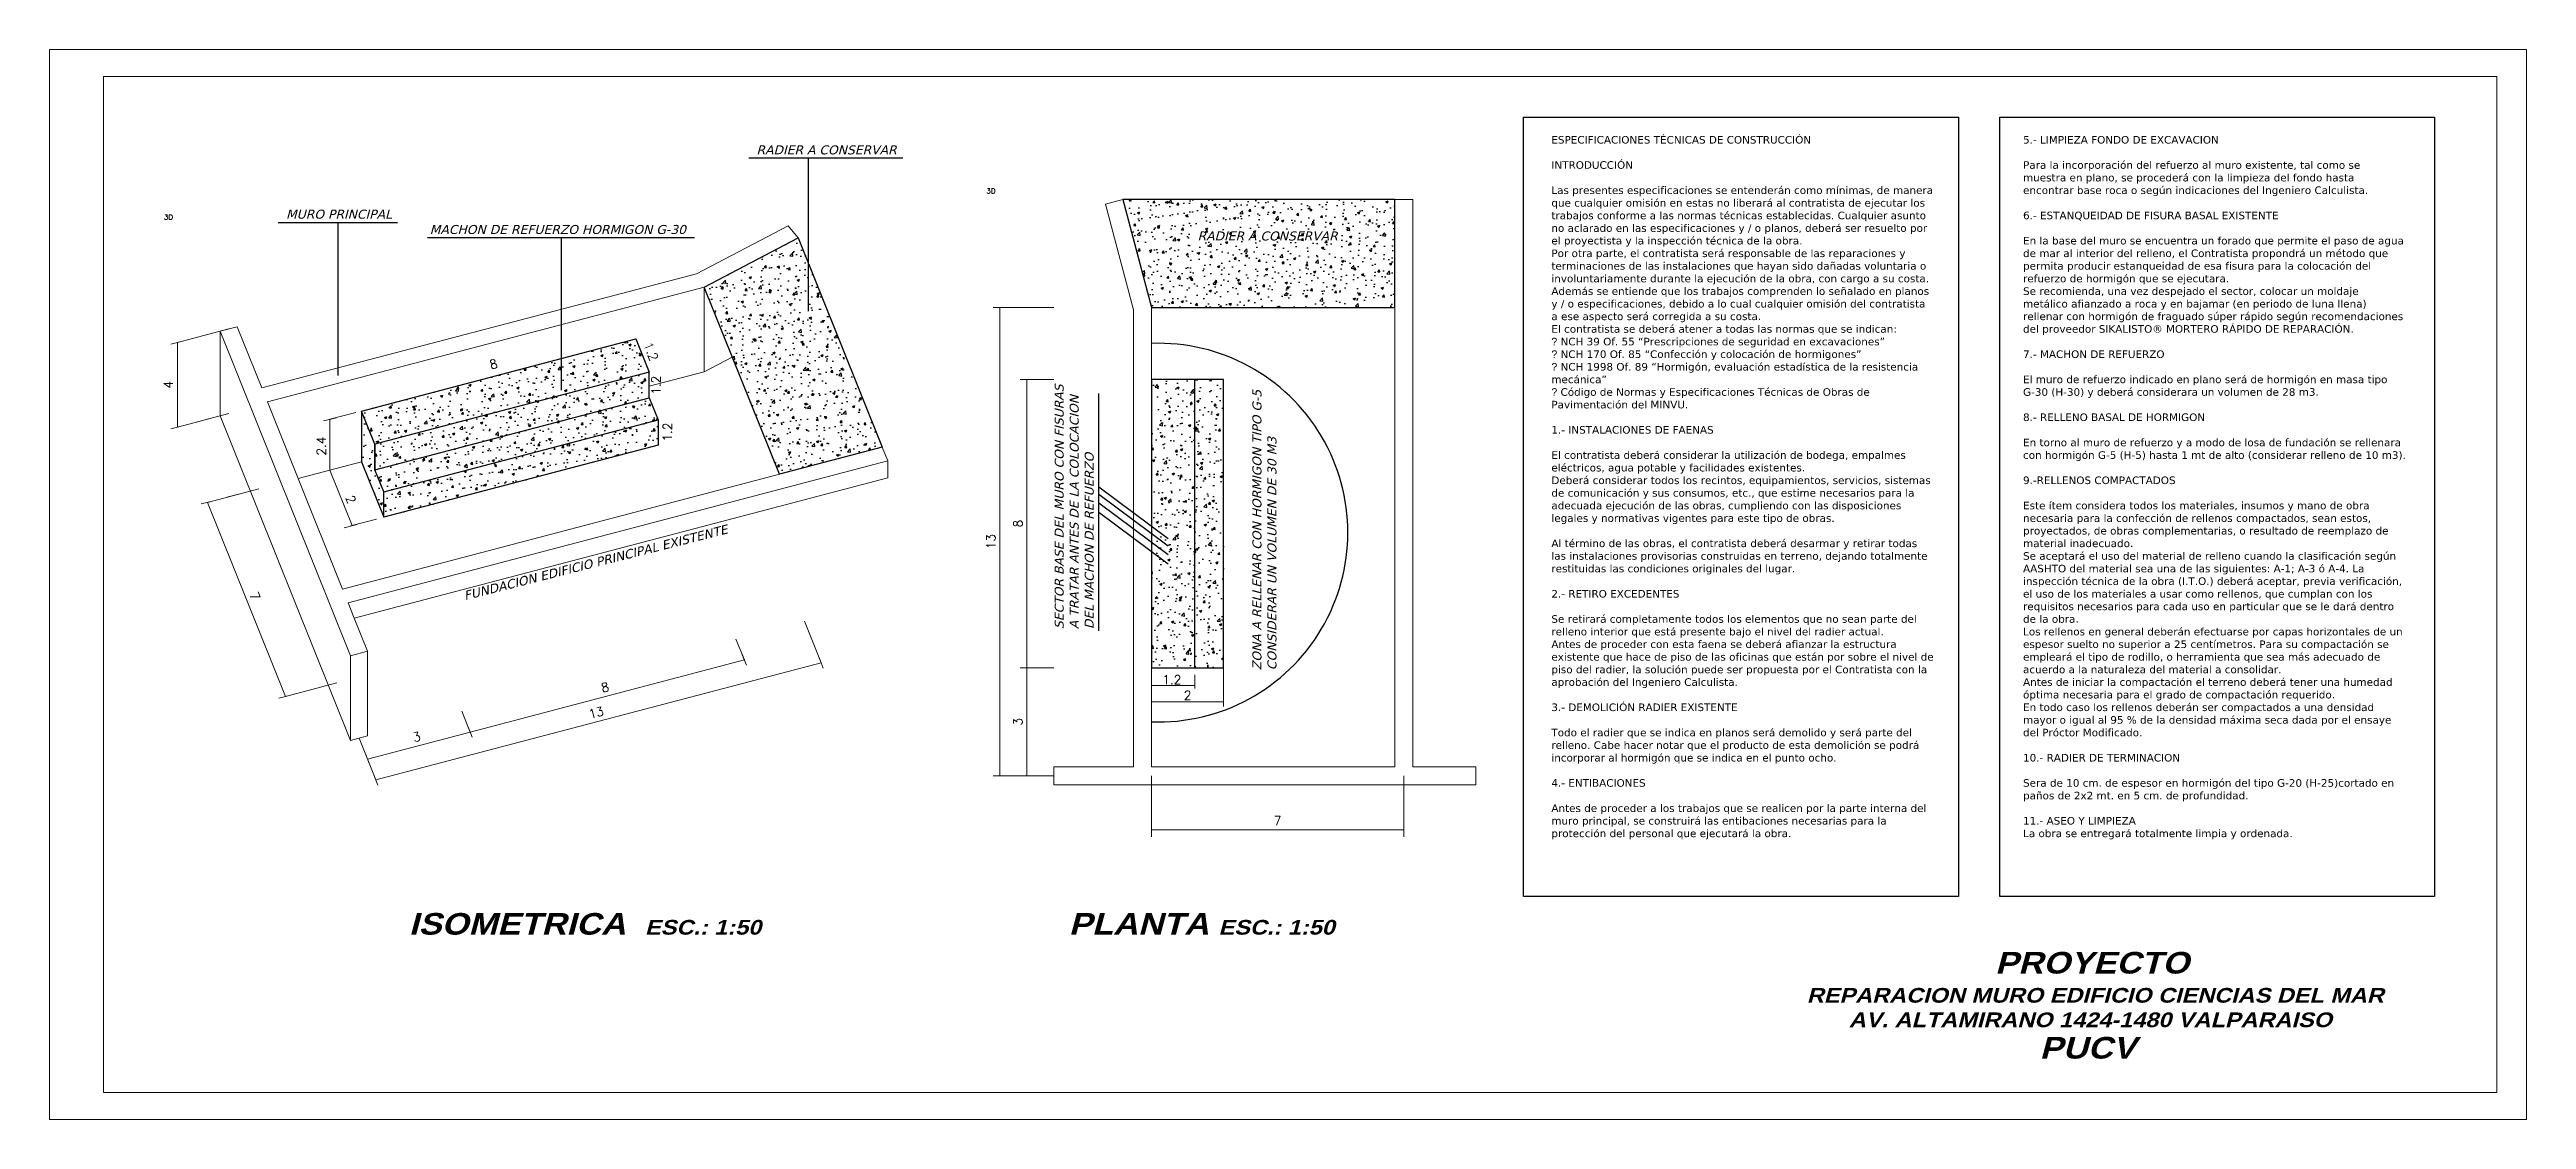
# Model space of a CAD drawing. Header units: millimetres. Extents: x 0 to 138, y 0 to 59.
import ezdxf
from ezdxf.enums import TextEntityAlignment as Align

# ---------------------------------------------------------------- set-up
doc = ezdxf.new("R2010")
doc.units = ezdxf.units.MM
for name, color, linetype, lineweight in [('BARRAS_DE_ACERO', 7, 'Continuous', 9), ('COTAS', 13, 'Continuous', 9), ('RECUAD_LIMITES', 2, 'Continuous', 0), ('RECUAD_MARCO', 1, 'Continuous', 20), ('TITULOS', 9, 'Continuous', 0)]:
    doc.layers.add(name, color=color, linetype=linetype, lineweight=lineweight)
doc.styles.add('CYPETXT', font='romans__.ttf', dxfattribs={"height": 0.2})

msp = doc.modelspace()

# ---------------------------------------------------------------- hatches: boundary and pattern name
h = msp.add_hatch()
h.set_pattern_fill('AR-CONC', color=8, scale=0.0073)
h.paths.add_polyline_path([(74.69, 51.08), (59.59, 51.08), (61.19, 45.08), (74.69, 45.08)])
h = msp.add_hatch()
h.set_pattern_fill('AR-CONC', color=8, scale=0.0073)
h.paths.add_polyline_path([(41.57, 48.94), (41.57, 44.24), (37.91, 42.33), (38.06, 41.96), (40.53, 35.83), (46.23, 37.33)])
h.paths.add_polyline_path([(41.57, 48.94), (36.35, 46.21), (37.91, 42.33), (41.57, 44.24)])
at = {"true_color": 0x636466}
h = msp.add_hatch(dxfattribs=at)
h.set_pattern_fill('AR-CONC', color=251, scale=0.0073)
h.paths.add_polyline_path([(33.79, 37.43), (33.79, 38.84), (18.57, 34.84), (18.57, 33.43)])
h.paths.add_polyline_path([(33.79, 38.84), (33.29, 40.07), (18.07, 36.07), (18.57, 34.84)])
h.paths.add_polyline_path([(33.29, 40.07), (33.29, 40.71), (33.29, 41.49), (18.07, 37.49), (18.07, 36.07)])
h.paths.add_polyline_path([(33.29, 41.49), (32.55, 43.33), (17.33, 39.33), (18.07, 37.49)])
h.paths.add_polyline_path([(18.07, 37.49), (17.33, 39.33), (17.33, 36.51), (18.57, 33.43), (18.57, 34.84), (18.07, 36.07)])
h.paths.add_polyline_path([(19.58, 33.69), (19.58, 35), (18.82, 35), (18.82, 33.69)], flags=25)
h.paths.add_polyline_path([(18.95, 36.29), (18.95, 37.59), (18.19, 37.59), (18.19, 36.29)], flags=24)
h.paths.add_polyline_path([(17.39, 39.15), (17.87, 37.94), (18.58, 38.22), (18.09, 39.43)], flags=24)
h.paths.add_polyline_path([(24.92, 40.52), (25.57, 40.69), (25.38, 41.42), (24.73, 41.25)], flags=24)
h = msp.add_hatch(dxfattribs=at)
h.set_pattern_fill('AR-CONC', color=251, scale=0.0073)
h.paths.add_polyline_path([(63.59, 41.08), (61.19, 41.08), (61.19, 25.08), (63.59, 25.08)])
h.paths.add_polyline_path([(65.19, 41.08), (63.59, 41.08), (63.59, 25.08), (65.19, 25.08)])

# ---------------------------------------------------------------- linework, layer by layer
at = {"color": 2}
for p, q in [((38.82, 53.38), (47.38, 53.38)), ((42.13, 53.38), (42.13, 44.88)), ((12.7, 49.8), (19.32, 49.8)), ((16.01, 49.8), (16.01, 41.31)), ((20.98, 48.97), (35.81, 48.97)), ((28.4, 48.97), (28.4, 40.48)), ((58.26, 27.12), (58.26, 40.31)), ((58.26, 35.12), (62.12, 32.25)), ((58.26, 34.71), (62.12, 31.84)), ((58.26, 34.23), (62.12, 31.36)), ((58.26, 33.71), (62.12, 30.85))]:
    msp.add_line(p, q, dxfattribs=at)
at = {"color": 4}
for p, q in [((33.29, 40.07), (33.79, 38.84)), ((63.59, 25.08), (63.59, 41.08))]:
    msp.add_line(p, q, dxfattribs=at)
at = {"color": 2}
for points in [[(105.99, 12.38), (81.85, 12.38), (81.85, 55.65), (105.99, 55.65)], [(132.42, 12.38), (108.29, 12.38), (108.29, 55.65), (132.42, 55.65)]]:
    msp.add_lwpolyline(points, close=True, dxfattribs=at)
at = {"color": 8}
for points in [[(61.19, 45.08), (74.69, 45.08), (74.69, 51.08), (59.59, 51.08), (61.19, 45.08)], [(36.35, 46.21), (41.57, 48.94), (46.23, 37.33), (40.53, 35.83), (36.35, 46.21)]]:
    msp.add_lwpolyline(points, dxfattribs=at)
at = {"color": 4}
for points in [[(17.33, 39.33), (32.55, 43.33), (33.29, 41.49), (18.07, 37.49), (18.07, 36.07), (33.29, 40.07), (33.29, 41.49)], [(61.19, 25.08), (65.19, 25.08), (65.19, 41.08), (61.19, 41.08), (61.19, 25.08)], [(17.33, 36.51), (18.57, 33.43), (18.57, 34.84), (18.07, 36.07), (18.07, 37.49), (17.33, 39.33), (17.33, 36.51)], [(18.57, 34.84), (33.79, 38.84), (33.79, 37.43), (18.57, 33.43)]]:
    msp.add_lwpolyline(points, dxfattribs=at)
at = {"color": 2}
msp.add_arc((61.58, 32.58), 10.51, 267.869, 92.131, dxfattribs=at)
at = {"layer": 'BARRAS_DE_ACERO'}
for p, q in [((59.59, 51.08), (58.63, 50.82)), ((61.19, 45.08), (59.59, 51.08)), ((74.69, 19.58), (74.69, 51.08)), ((74.69, 51.08), (75.69, 51.08)), ((75.69, 51.08), (75.69, 19.58)), ((41.02, 49.62), (35.92, 46.95)), ((41.02, 49.62), (41.57, 48.94)), ((58.63, 50.82), (60.19, 44.94)), ((36.35, 46.21), (41.57, 48.94)), ((41.57, 48.94), (43.77, 43.46)), ((35.92, 46.95), (11.79, 40.61)), ((12.1, 39.84), (36.35, 46.21)), ((36.35, 46.21), (36.35, 41.51)), ((36.35, 46.21), (38.06, 41.96)), ((9.47, 43.76), (10.42, 44.01)), ((10.42, 44.01), (11.79, 40.61)), ((60.19, 19.58), (60.19, 44.94)), ((9.47, 39.06), (9.47, 43.76)), ((9.47, 43.76), (16.71, 25.74)), ((32.55, 43.33), (17.33, 39.33)), ((33.29, 41.49), (32.55, 43.33)), ((33.29, 41.49), (18.07, 37.49)), ((33.29, 40.71), (33.29, 41.49)), ((61.19, 41.08), (63.59, 41.08)), ((65.19, 41.08), (63.59, 41.08)), ((65.19, 25.08), (65.19, 41.08)), ((16.71, 21.04), (9.47, 39.06)), ((12.1, 39.84), (13.81, 35.58)), ((33.79, 38.84), (18.57, 34.84)), ((33.79, 38.84), (33.79, 37.43)), ((16.27, 29.45), (46.23, 37.33)), ((18.07, 37.49), (18.07, 36.07)), ((18.57, 33.43), (33.79, 37.43)), ((46.23, 37.33), (46.54, 36.56)), ((13.81, 35.58), (17.33, 36.51)), ((16.58, 28.68), (46.54, 36.56)), ((18.57, 33.43), (17.33, 36.51)), ((46.54, 35.62), (46.54, 36.56)), ((16.27, 29.45), (13.81, 35.58)), ((16.92, 27.83), (46.54, 35.62)), ((18.57, 34.84), (18.57, 33.43)), ((16.92, 27.83), (16.58, 28.68)), ((17.66, 25.99), (16.92, 27.83)), ((16.71, 25.74), (17.66, 25.99)), ((17.66, 25.99), (17.66, 21.29)), ((63.59, 25.08), (65.19, 25.08)), ((55.77, 19.58), (60.19, 19.58)), ((55.77, 18.58), (55.77, 19.58)), ((74.69, 19.58), (61.19, 19.58)), ((75.69, 19.58), (79.19, 19.58)), ((79.19, 18.58), (79.19, 19.58)), ((55.77, 18.58), (79.19, 18.58))]:
    msp.add_line(p, q, dxfattribs=at)
at = {"layer": 'BARRAS_DE_ACERO', "color": 8}
for p, q in [((46.23, 37.33), (43.77, 43.46)), ((40.53, 35.83), (38.06, 41.96))]:
    msp.add_line(p, q, dxfattribs=at)
at = {"layer": 'BARRAS_DE_ACERO'}
for points in [[(61.19, 19.58), (61.19, 25.08), (61.19, 41.08), (61.19, 45.08)], [(36.35, 41.51), (33.29, 40.71), (33.29, 40.07)], [(37.91, 42.33), (37.91, 42.33), (36.35, 41.51)], [(33.79, 38.84), (33.29, 40.07), (18.07, 36.07), (18.57, 34.84)], [(63.59, 41.08), (63.59, 25.08), (61.19, 25.08)], [(18.07, 37.49), (17.33, 39.33), (17.33, 36.51)], [(16.71, 25.74), (16.71, 21.04), (17.66, 21.29)]]:
    msp.add_lwpolyline(points, dxfattribs=at)
at = {"layer": 'COTAS'}
for p, q in [((53.14, 45.08), (52.39, 45.08)), ((52.39, 45.08), (53.14, 45.08)), ((52.77, 19.08), (52.77, 45.08)), ((55.77, 45.08), (52.77, 45.08)), ((7.45, 43.23), (6.74, 43.05)), ((9.95, 43.89), (7.1, 43.14)), ((7.1, 38.44), (7.1, 43.14)), ((54.64, 41.08), (53.89, 41.08)), ((54.27, 25.08), (54.27, 41.08)), ((55.77, 41.08), (54.27, 41.08)), ((6.74, 38.34), (7.45, 38.53)), ((9.95, 39.19), (7.1, 38.44)), ((8.17, 38.72), (8.88, 38.91)), ((15.93, 38.96), (15.22, 38.78)), ((17, 39.24), (15.57, 38.87)), ((15.57, 36.05), (15.57, 38.87)), ((15.57, 36.05), (16.81, 32.97)), ((11.63, 35.01), (8.77, 34.26)), ((9.84, 34.54), (10.56, 34.73)), ((8.42, 34.17), (9.13, 34.35)), ((8.77, 34.26), (13.1, 23.49)), ((17.08, 33.04), (16.36, 32.85)), ((18.15, 33.32), (16.72, 32.95)), ((41.92, 27.66), (42.84, 25.35)), ((38.11, 26.66), (38.58, 25.51)), ((18.12, 18.85), (42.84, 25.35)), ((23.36, 21.51), (38.58, 25.51)), ((38.46, 25.8), (38.69, 25.22)), ((42.73, 25.64), (42.96, 25.06)), ((42.96, 25.06), (42.73, 25.64)), ((53.89, 25.08), (54.64, 25.08)), ((54.64, 25.08), (53.89, 25.08)), ((54.27, 19.08), (54.27, 25.08)), ((55.77, 25.08), (54.27, 25.08)), ((61.19, 25.08), (61.19, 22.08)), ((65.19, 25.33), (65.19, 23.83)), ((13.46, 23.58), (12.74, 23.39)), ((15.95, 24.24), (13.1, 23.49)), ((61.19, 24.1), (63.59, 24.1)), ((63.59, 24.68), (63.59, 23.93)), ((65.19, 24.42), (65.19, 22.92)), ((22.9, 22.66), (23.36, 21.51)), ((61.19, 23.18), (65.19, 23.18)), ((17.19, 21.16), (18.12, 18.85)), ((17.65, 20.01), (23.36, 21.51)), ((23.47, 21.22), (23.24, 21.8)), ((23.24, 21.8), (23.47, 21.22)), ((17.77, 19.72), (17.54, 20.3)), ((18.23, 18.56), (18, 19.14)), ((52.39, 19.08), (53.14, 19.08)), ((55.77, 19.08), (52.77, 19.08)), ((53.89, 19.08), (54.64, 19.08)), ((61.19, 19.08), (61.19, 16.08)), ((61.19, 17.2), (61.19, 17.95)), ((75.19, 19.08), (75.19, 16.08)), ((61.19, 15.7), (61.19, 16.45)), ((61.19, 16.08), (75.19, 16.08)), ((75.19, 16.45), (75.19, 15.7))]:
    msp.add_line(p, q, dxfattribs=at)
at = {"layer": 'RECUAD_LIMITES'}
msp.add_lwpolyline([(0, 0), (137.53, 0), (137.53, 59.4), (0, 59.4), (0, 0)], close=True, dxfattribs=at)
at = {"layer": 'RECUAD_MARCO'}
msp.add_lwpolyline([(3, 1.5), (135.88, 1.5), (135.88, 57.9), (3, 57.9), (3, 1.5)], close=True, dxfattribs=at)

# ---------------------------------------------------------------- texts
at = {"color": 4, "char_height": 0.5, "attachment_point": 1}
for s, insert in [('{\\fVerdana|b0|i1|c0|p34;\\C3;RADIER A CONSERVAR}', (39.25, 54.08)), ('{\\fVerdana|b0|i1|c0|p34;\\C3;MURO PRINCIPAL }', (13.13, 50.51)), ('{\\fVerdana|b0|i1|c0|p34;\\C3;MACHON DE REFUERZO HORMIGON G-30}', (21.11, 49.66)), ('{\\fVerdana|b0|i1|c0|p34;\\C3;RADIER A CONSERVAR}', (63.74, 49.3))]:
    msp.add_mtext(s, dxfattribs=dict(at, insert=insert))
at = {"color": 4, "attachment_point": 1}
for s, insert, char_height, width in [('{\\fVerdana|b0|i0|c0|p34;ESPECIFICACIONES TÉCNICAS DE CONSTRUCCIÓN\\P\\P\\pt5.04;INTRODUCCIÓN\\P\\P\\ptz;Las presentes especificaciones se entenderán como mínimas, de manera que cualquier omisión en estas no liberará al contratista de ejecutar los trabajos conforme a las normas técnicas establecidas. Cualquier asunto no aclarado en las especificaciones y / o planos, deberá ser resuelto por el proyectista y la inspección técnica de la obra.\\PPor otra parte, el contratista será responsable de las reparaciones y terminaciones de las instalaciones que hayan sido dañadas voluntaria o involuntariamente durante la ejecución de la obra, con cargo a su costa.\\PAdemás se entiende que los trabajos comprenden lo señalado en planos y / o especificaciones, debido a lo cual cualquier omisión del contratista a ese aspecto será corregida a su costa.\\PEl contratista se deberá atener a todas las normas que se indican:\\P\\fArial|b0|i0|c186|p34;\uf0b7\\fVerdana|b0|i0|c186|p34; \\fVerdana|b0|i0|c0|p34;NCH 39 Of. 55 “Prescripciones de seguridad en excavaciones”\\P\\fArial|b0|i0|c186|p34;\uf0b7\\fVerdana|b0|i0|c186|p34; \\fVerdana|b0|i0|c0|p34;NCH 170 Of. 85 “Confección y colocación de hormigones”\\P\\fArial|b0|i0|c186|p34;\uf0b7\\fVerdana|b0|i0|c186|p34; \\fVerdana|b0|i0|c0|p34;NCH 1998 Of. 89 “Hormigón, evaluación estadística de la resistencia mecánica”\\P\\fArial|b0|i0|c186|p34;\uf0b7\\fVerdana|b0|i0|c186|p34; \\fVerdana|b0|i0|c0|p34;Código de Normas y Especificaciones Técnicas de Obras de Pavimentación del MINVU.\\P\\P1.- INSTALACIONES DE FAENAS\\P\\PEl contratista deberá considerar la utilización de bodega, empalmes eléctricos, agua potable y facilidades existentes.\\PDeberá considerar todos los recintos, equipamientos, servicios, sistemas de comunicación y sus consumos, etc., que estime necesarios para la adecuada ejecución de las obras, cumpliendo con las disposiciones legales y normativas vigentes para este tipo de obras.\\P\\PAl término de las obras, el contratista deberá desarmar y retirar todas las instalaciones provisorias construidas en terreno, dejando totalmente restituidas las condiciones originales del lugar.\\P\\P2.- RETIRO EXCEDENTES\\P\\PSe retirará completamente todos los elementos que no sean parte del relleno interior que está presente bajo el nivel del radier actual.\\PAntes de proceder con esta faena se deberá afianzar la estructura existente que hace de piso de las oficinas que están por sobre el nivel de piso del radier, la solución puede ser propuesta por el Contratista con la aprobación del Ingeniero Calculista.\\P\\P3.- DEMOLICIÓN RADIER EXISTENTE\\P\\PTodo el radier que se indica en planos será demolido y será parte del relleno. Cabe hacer notar que el producto de esta demolición se podrá incorporar al hormigón que se indica en el punto ocho.\\P\\P4.- ENTIBACIONES\\P\\PAntes de proceder a los trabajos que se realicen por la parte interna del muro principal, se construirá las entibaciones necesarias para la protección del personal que ejecutará la obra.}', (83.39, 54.6), 0.42, 21.2095), ('{\\fVerdana|b0|i0|c0|p34;5.- LIMPIEZA FONDO DE EXCAVACION\\P\\PPara la incorporación del refuerzo al muro existente, tal como se muestra en plano, se procederá con la limpieza del fondo hasta encontrar base roca o según indicaciones del Ingeniero Calculista.\\P\\P6.- ESTANQUEIDAD DE FISURA BASAL EXISTENTE\\P\\PEn la base del muro se encuentra un forado que permite el paso de agua de mar al interior del relleno, el Contratista propondrá un método que permita producir estanqueidad de esa fisura para la colocación del refuerzo de hormigón que se ejecutara.\\PSe recomienda, una vez despejado el sector, colocar un moldaje metálico afianzado a roca y en bajamar (en periodo de luna llena) rellenar con hormigón de fraguado súper rápido según recomendaciones del proveedor SIKALISTO® MORTERO RÁPIDO DE REPARACIÓN.\\P\\P7.- MACHON DE REFUERZO\\P\\PEl muro de refuerzo indicado en plano será de hormigón en masa tipo G-30 (H-30) y deberá considerara un volumen de 28 m3.\\P\\P8.- RELLENO BASAL DE HORMIGON\\P\\PEn torno al muro de refuerzo y a modo de losa de fundación se rellenara con hormigón G-5 (H-5) hasta 1 mt de alto (considerar relleno de 10 m3).\\P\\P9.-RELLENOS COMPACTADOS\\P\\PEste ítem considera todos los materiales, insumos y mano de obra necesaria para la confección de rellenos compactados, sean estos, proyectados, de obras complementarias, o resultado de reemplazo de material inadecuado.\\PSe aceptará el uso del material de relleno cuando la clasificación según AASHTO del material sea una de las siguientes: A-1; A-3 ó A-4. La inspección técnica de la obra (I.T.O.) deberá aceptar, previa verificación, el uso de los materiales a usar como rellenos, que cumplan con los requisitos necesarios para cada uso en particular que se le dará dentro de la obra.\\PLos rellenos en general deberán efectuarse por capas horizontales de un espesor suelto no superior a 25 centímetros. Para su compactación se empleará el tipo de rodillo, o herramienta que sea más adecuado de acuerdo a la naturaleza del material a consolidar.\\PAntes de iniciar la compactación el terreno deberá tener una humedad óptima necesaria para el grado de compactación requerido.\\PEn todo caso los rellenos deberán ser compactados a una densidad mayor o igual al 95 % de la densidad máxima seca dada por el ensaye del Próctor Modificado.\\P\\P10.- RADIER DE TERMINACION\\P\\PSera de 10 cm. de espesor en hormigón del tipo G-20 (H-25)cortado en paños de 2x2 mt. en 5 cm. de profundidad.\\P\\P11.- ASEO Y LIMPIEZA\\PLa obra se entregará totalmente limpia y ordenada.}', (109.58, 54.6), 0.42, 21.2095), ('\\pi6.9231;{\\fArial Black|b0|i1|c0|p34;\\H1.4707x;ISOMETRICA  \\H0.67995x;ESC.: 1:50}', (13.03, 11.46), 0.8159, 33.1271), ('\\pi9.3362;{\\fArial Black|b0|i1|c0|p34;\\H1.4707x;PLANTA \\H0.67995x;ESC.: 1:50}', (47.26, 11.46), 0.8159, 33.1271), ('\\pi15.031;{\\fArial Black|b0|i1|c0|p34;\\H1.4707x;PROYECTO\\P\\pi4.5734;\\H0.67995x;REPARACION MURO EDIFICIO CIENCIAS DEL MAR\\P\\pi6.9083;AV. ALTAMIRANO 1424-1480 VALPARAISO           \\P\\pi17.502;\\H1.4707x;PUCV}', (93, 9.3), 0.8159, 40.5066)]:
    msp.add_mtext(s, dxfattribs=dict(at, insert=insert, char_height=char_height, width=width))
at = {"color": 4, "char_height": 0.5, "attachment_point": 1}
for s, insert, rotation in [('{\\fVerdana|b0|i1|c0|p34;\\C3;SECTOR BASE DEL MURO CON FISURAS \\PA TRATAR ANTES DE LA COLOCACION \\PDEL MACHON DE REFUERZO}', (55.81, 27.22), 90), ('{\\fVerdana|b0|i1|c0|p34;\\C3;ZONA A RELLENAR CON HORMIGON TIPO G-5 \\PCONSIDERAR UN VOLUMEN DE 30 M3}', (66.79, 24.94), 90), ('{\\fVerdana|b0|i1|c0|p34;\\C3;FUNDACION EDIFICIO PRINCIPAL EXISTENTE}', (22.95, 29.31), 14.2667)]:
    msp.add_mtext(s, dxfattribs=dict(at, insert=insert, rotation=rotation))
at = {"layer": 'COTAS', "style": 'CYPETXT'}
for s, rotation, width, p, p2 in [('1.2', 291.8816, 0.868061, (32.97, 43.03), (33.36, 42.06)), ('8', 14.7004, 0.872087, (24.52, 41.64), (24.92, 41.75)), ('4', 90, 0.872274, (6.85, 40.58), (6.85, 41)), ('1.2', 90, 0.868061, (33.92, 40.24), (33.92, 41.29)), ('1.2', 90, 0.868061, (34.56, 37.64), (34.56, 38.69)), ('2.4', 90, 0.868061, (15.34, 36.86), (15.34, 37.91)), ('2', 292.3212, 0.872087, (16.42, 34.52), (16.58, 34.13)), ('8', 90, 0.872274, (54.02, 32.87), (54.02, 33.29)), ('13', 90, 0.872274, (52.52, 31.66), (52.52, 32.5)), ('7', 291.9008, 0.872274, (11.09, 29.16), (11.25, 28.77)), ('8', 14.7004, 0.872274, (30.7, 23.7), (31.11, 23.8)), ('1.2', 359.8169, 0.868061, (61.79, 24.16), (62.84, 24.16)), ('13', 14.7004, 0.872274, (30.01, 22.24), (30.82, 22.45)), ('3', 90, 0.872274, (54.02, 21.87), (54.02, 22.29)), ('3', 14.7004, 0.872274, (20.24, 20.95), (20.65, 21.05))]:
    msp.add_text(s, height=0.5, rotation=rotation, dxfattribs=dict(at, width=width)).set_placement(p, p2, align=Align.FIT)
for s, width, p, p2 in [('2', 0.872087, (62.98, 23.3), (63.4, 23.3)), ('2', 0.872087, (62.98, 23.3), (63.4, 23.3)), ('7', 0.872274, (67.98, 16.33), (68.4, 16.33))]:
    msp.add_text(s, height=0.5, dxfattribs=dict(at, width=width)).set_placement(p, p2, align=Align.FIT)
at = {"layer": 'TITULOS', "style": 'CYPETXT', "width": 0.973137}
for p, p2 in [((52.02, 51.41), (52.53, 51.41)), ((6.35, 49.96), (6.86, 49.96))]:
    msp.add_text('3D', height=0.267, dxfattribs=at).set_placement(p, p2, align=Align.FIT)

doc.saveas('drawing.dxf')
